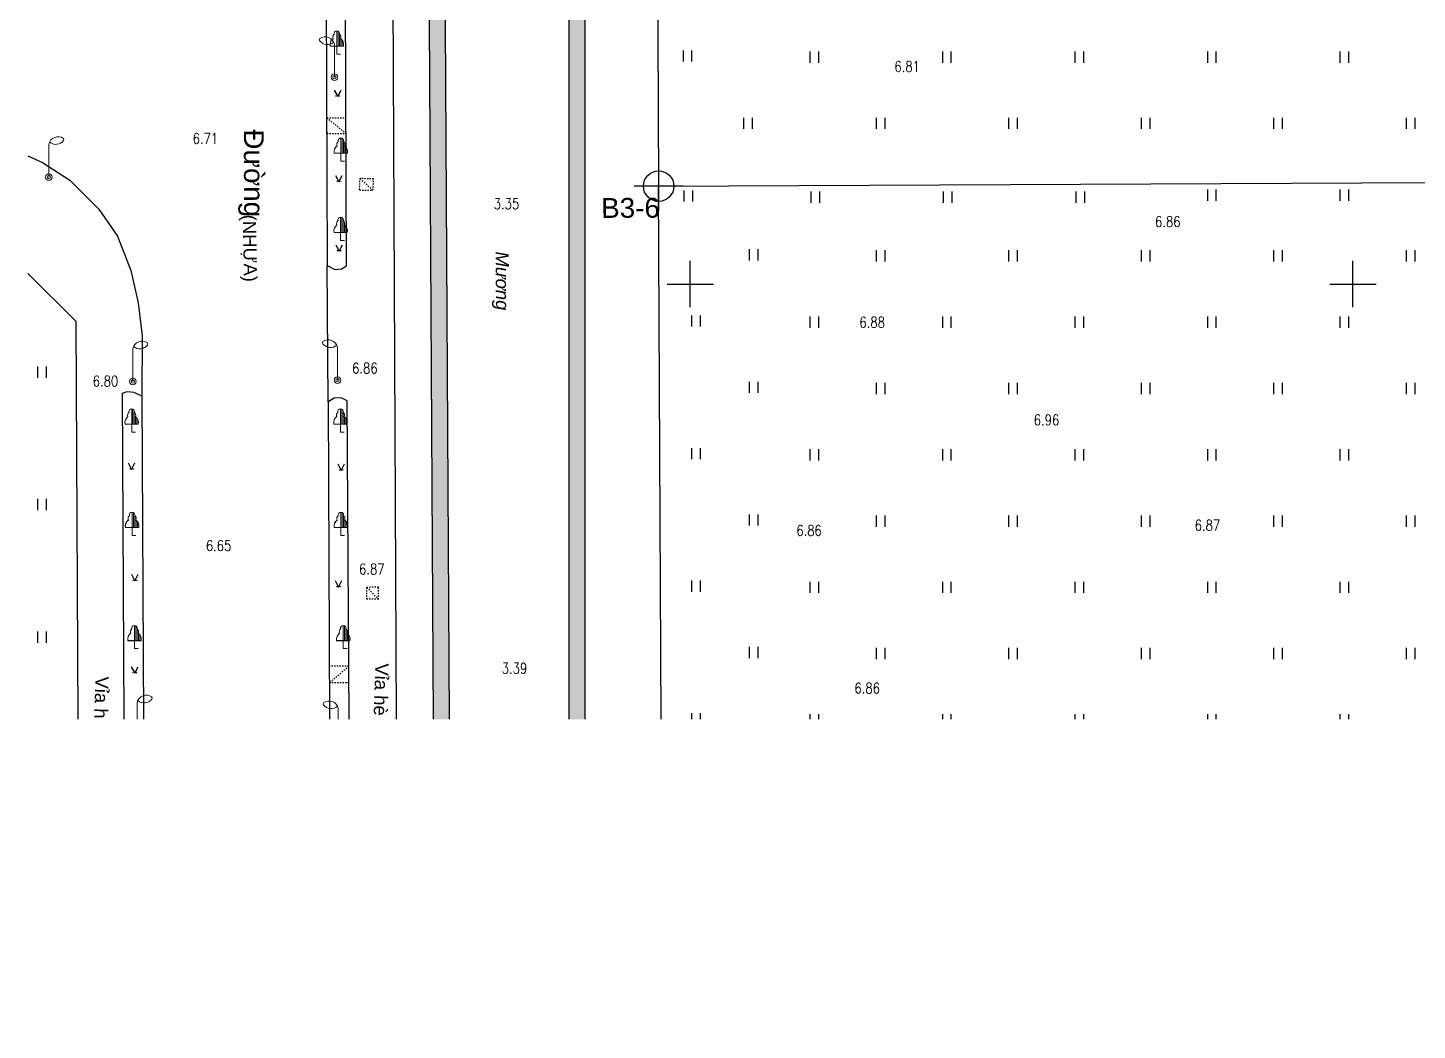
# Model space of a CAD drawing. Header units: millimetres. Extents: x 581430 to 583682, y 2329840 to 2330113.
# Drawn here: x 582400 to 582504.9, y 2329893.7 to 2329969.3 of the extents above; entities that cross this region are included whole.
import ezdxf
from ezdxf.enums import TextEntityAlignment as Align
from ezdxf.xclip import XClip

# ---------------------------------------------------------------- set-up
doc = ezdxf.new("R2010")
doc.units = ezdxf.units.MM
doc.header["$LTSCALE"] = 0.001
doc.header["$MEASUREMENT"] = 0
doc.header["$XCLIPFRAME"] = 0
doc.linetypes.add('NETNHA500', pattern=[0.75, 0.5, -0.25])
for name, color, linetype in [('Existing map', 250, 'Continuous'), ('new block$0$giao thong chuan 28 06$0$giao thong chuan$0$giao thongsua theo ssd$0$giao thong canh quan$0$giao thong$0$CHUTHICH', 7, 'Continuous'), ('Red line', 1, 'Continuous'), ('TOA DO', 7, 'Continuous')]:
    doc.layers.add(name, color=color, linetype=linetype)
doc.layers.add('KYHIEU', color=250, linetype='Continuous', lineweight=0)
doc.layers.add('new block$0$giao thong chuan 28 06$0$giao thong chuan$0$giao thongsua theo ssd$0$giao thong canh quan$0$giao thong$0$TOADO', color=7, linetype='Continuous', lineweight=35)
doc.styles.add('AO', font='', dxfattribs={"height": 1})
doc.styles.add('Arial', font='arial.ttf')
doc.styles.add('CHU', font='', dxfattribs={"height": 1.5})
doc.styles.add('CLD', font='', dxfattribs={"height": 1})
doc.styles.add('DC', font='romans.shx', dxfattribs={"width": 0.8, "height": 0.8})
doc.styles.get('AO').set_extended_font_data('.VnArial', italic=True)
doc.styles.get('CHU').set_extended_font_data('.VnArial')
doc.styles.get('CLD').set_extended_font_data('.VnArialH')
pattern_1 = [(0, (-582694.96746, -2330087.4547), (0.714375, 0.41244459675), [0.47625, -0.9525]), (120, (-582694.96746, -2330087.4547), (-0.71437499844, 0.41244459945), [0.47625, -0.9525]), (60, (-582694.96746, -2330087.4547), (1.56e-09, 0.8248891962), [-0.9525, 0.47625])]

# ---------------------------------------------------------------- blocks, each defined once
blk = doc.blocks.new('CAYLR')
at = {"layer": 'KYHIEU'}
for points in [[(0, 1.75, 0.497303), (-0.198201, 1.488681, 0.339551), (-0.284941, 1.163565, 0.289175), (-0.5, 0.602359)], [(0, 1.75, -0.497303), (0.198201, 1.488681, -0.339551), (0.284941, 1.163565, -0.289175), (0.5, 0.602359)]]:
    blk.add_lwpolyline(points, format="xyb", dxfattribs=at)
for points in [[(0, 0), (0, 1.75)], [(0.1, 0.602359), (0.1, 1.724173)], [(0.2, 0.602359), (0.2, 1.487287)], [(0.3, 0.602359), (0.3, 1.151908)], [(-0.5, 0.602359), (0.5, 0.602359)], [(0, 0), (0.280275, -0.001587)], [(0.4, 0.602359), (0.4, 1.04811)], [(0.5, 0.602359), (0.5, 0.822811)]]:
    blk.add_lwpolyline(points, dxfattribs=at)
blk = doc.blocks.new('DEN-T')
at = {"layer": 'KYHIEU'}
for points in [[(-0.05, 2.64, -0.420531), (-1.11, 2.75, -0.572241)], [(-1.1, 2.92, -0.523652), (0, 2.5, -0.549376)]]:
    blk.add_lwpolyline(points, format="xyb", dxfattribs=at)
blk.add_lwpolyline([(0, 0), (0, 2.5)], dxfattribs=at)
for radius in [0.25, 0.125]:
    blk.add_circle((0, 0), radius, dxfattribs=at)
blk.add_arc((-0.95, 2.82), 0.178, 146.5915, 201.9104, dxfattribs=at)
blk = doc.blocks.new('DEN-P')
at = {"layer": 'KYHIEU'}
for points in [[(1.1, 2.92, 0.523652), (0, 2.5, 0.549376)], [(0.05, 2.64, 0.420531), (1.11, 2.75, 0.572241)]]:
    blk.add_lwpolyline(points, format="xyb", dxfattribs=at)
blk.add_lwpolyline([(0, 0), (0, 2.5)], dxfattribs=at)
for radius in [0.25, 0.125]:
    blk.add_circle((0, 0), radius, dxfattribs=at)
blk.add_arc((0.95, 2.82), 0.178, 338.0896, 33.4085, dxfattribs=at)
blk = doc.blocks.new('DEN-P-flat-5')
at = {"layer": 'KYHIEU'}
for points in [[(1.1, 2.92, 0.523652), (0, 2.5, 0.549376)], [(0.05, 2.64, 0.420531), (1.11, 2.75, 0.572241)]]:
    blk.add_lwpolyline(points, format="xyb", dxfattribs=at)
blk.add_lwpolyline([(0, 0), (0, 2.5)], dxfattribs=at)
for radius in [0.25, 0.125]:
    blk.add_circle((0, 0), radius, dxfattribs=at)
blk.add_arc((0.95, 2.82), 0.178, 338.0896, 33.4085, dxfattribs=at)
blk = doc.blocks.new('DEN-P-flat-6')
at = {"layer": 'KYHIEU'}
for points in [[(1.1, 2.92, 0.523652), (0, 2.5, 0.549376)], [(0.05, 2.64, 0.420531), (1.11, 2.75, 0.572241)]]:
    blk.add_lwpolyline(points, format="xyb", dxfattribs=at)
blk.add_lwpolyline([(0, 0), (0, 2.5)], dxfattribs=at)
for radius in [0.25, 0.125]:
    blk.add_circle((0, 0), radius, dxfattribs=at)
blk.add_arc((0.95, 2.82), 0.178, 338.0896, 33.4085, dxfattribs=at)
blk = doc.blocks.new('DEN-P-flat-7')
at = {"layer": 'KYHIEU'}
for points in [[(1.1, 2.92, 0.523652), (0, 2.5, 0.549376)], [(0.05, 2.64, 0.420531), (1.11, 2.75, 0.572241)]]:
    blk.add_lwpolyline(points, format="xyb", dxfattribs=at)
blk.add_lwpolyline([(0, 0), (0, 2.5)], dxfattribs=at)
for radius in [0.25, 0.125]:
    blk.add_circle((0, 0), radius, dxfattribs=at)
blk.add_arc((0.95, 2.82), 0.178, 338.0896, 33.4085, dxfattribs=at)
blk = doc.blocks.new('DEN-T-flat-1')
at = {"layer": 'KYHIEU'}
for points in [[(-0.05, 2.64, -0.420531), (-1.11, 2.75, -0.572241)], [(-1.1, 2.92, -0.523652), (0, 2.5, -0.549376)]]:
    blk.add_lwpolyline(points, format="xyb", dxfattribs=at)
blk.add_lwpolyline([(0, 0), (0, 2.5)], dxfattribs=at)
for radius in [0.25, 0.125]:
    blk.add_circle((0, 0), radius, dxfattribs=at)
blk.add_arc((-0.95, 2.82), 0.178, 146.5915, 201.9104, dxfattribs=at)
blk = doc.blocks.new('DEN-T-flat-2')
at = {"layer": 'KYHIEU'}
for points in [[(-0.05, 2.64, -0.420531), (-1.11, 2.75, -0.572241)], [(-1.1, 2.92, -0.523652), (0, 2.5, -0.549376)]]:
    blk.add_lwpolyline(points, format="xyb", dxfattribs=at)
blk.add_lwpolyline([(0, 0), (0, 2.5)], dxfattribs=at)
for radius in [0.25, 0.125]:
    blk.add_circle((0, 0), radius, dxfattribs=at)
blk.add_arc((-0.95, 2.82), 0.178, 146.5915, 201.9104, dxfattribs=at)
blk = doc.blocks.new('CAYLR-flat-19')
at = {"layer": 'KYHIEU'}
for points in [[(0, 1.75, 0.497303), (-0.2, 1.49, 0.339551), (-0.28, 1.16, 0.289175), (-0.5, 0.6)], [(0, 1.75, -0.497303), (0.2, 1.49, -0.339551), (0.28, 1.16, -0.289175), (0.5, 0.6)]]:
    blk.add_lwpolyline(points, format="xyb", dxfattribs=at)
for points in [[(0, 0), (0, 1.75)], [(0.1, 0.6), (0.1, 1.72)], [(0.2, 0.6), (0.2, 1.49)], [(0.3, 0.6), (0.3, 1.15)], [(-0.5, 0.6), (0.5, 0.6)], [(0, 0), (0.28, 0)], [(0.4, 0.6), (0.4, 1.05)], [(0.5, 0.6), (0.5, 0.82)]]:
    blk.add_lwpolyline(points, dxfattribs=at)
blk = doc.blocks.new('CAYLR-flat-23')
at = {"layer": 'KYHIEU'}
for points in [[(0, 1.75, 0.497303), (-0.2, 1.49, 0.339551), (-0.28, 1.16, 0.289175), (-0.5, 0.6)], [(0, 1.75, -0.497303), (0.2, 1.49, -0.339551), (0.28, 1.16, -0.289175), (0.5, 0.6)]]:
    blk.add_lwpolyline(points, format="xyb", dxfattribs=at)
for points in [[(0, 0), (0, 1.75)], [(0.1, 0.6), (0.1, 1.72)], [(0.2, 0.6), (0.2, 1.49)], [(0.3, 0.6), (0.3, 1.15)], [(-0.5, 0.6), (0.5, 0.6)], [(0, 0), (0.28, 0)], [(0.4, 0.6), (0.4, 1.05)], [(0.5, 0.6), (0.5, 0.82)]]:
    blk.add_lwpolyline(points, dxfattribs=at)
blk = doc.blocks.new('CAYLR-flat-24')
at = {"layer": 'KYHIEU'}
for points in [[(0, 1.75, 0.497303), (-0.2, 1.49, 0.339551), (-0.28, 1.16, 0.289175), (-0.5, 0.6)], [(0, 1.75, -0.497303), (0.2, 1.49, -0.339551), (0.28, 1.16, -0.289175), (0.5, 0.6)]]:
    blk.add_lwpolyline(points, format="xyb", dxfattribs=at)
for points in [[(0, 0), (0, 1.75)], [(0.1, 0.6), (0.1, 1.72)], [(0.2, 0.6), (0.2, 1.49)], [(0.3, 0.6), (0.3, 1.15)], [(-0.5, 0.6), (0.5, 0.6)], [(0, 0), (0.28, 0)], [(0.4, 0.6), (0.4, 1.05)], [(0.5, 0.6), (0.5, 0.82)]]:
    blk.add_lwpolyline(points, dxfattribs=at)
blk = doc.blocks.new('CAYLR-flat-25')
at = {"layer": 'KYHIEU'}
for points in [[(0, 1.75, 0.497303), (-0.2, 1.49, 0.339551), (-0.28, 1.16, 0.289175), (-0.5, 0.6)], [(0, 1.75, -0.497303), (0.2, 1.49, -0.339551), (0.28, 1.16, -0.289175), (0.5, 0.6)]]:
    blk.add_lwpolyline(points, format="xyb", dxfattribs=at)
for points in [[(0, 0), (0, 1.75)], [(0.1, 0.6), (0.1, 1.72)], [(0.2, 0.6), (0.2, 1.49)], [(0.3, 0.6), (0.3, 1.15)], [(-0.5, 0.6), (0.5, 0.6)], [(0, 0), (0.28, 0)], [(0.4, 0.6), (0.4, 1.05)], [(0.5, 0.6), (0.5, 0.82)]]:
    blk.add_lwpolyline(points, dxfattribs=at)
blk = doc.blocks.new('DEN-T-flat-11')
at = {"layer": 'KYHIEU'}
for points in [[(-0.05, 2.64, -0.420531), (-1.11, 2.75, -0.572241)], [(-1.1, 2.92, -0.523652), (0, 2.5, -0.549376)]]:
    blk.add_lwpolyline(points, format="xyb", dxfattribs=at)
blk.add_lwpolyline([(0, 0), (0, 2.5)], dxfattribs=at)
for radius in [0.25, 0.125]:
    blk.add_circle((0, 0), radius, dxfattribs=at)
blk.add_arc((-0.95, 2.82), 0.178, 146.5915, 201.9104, dxfattribs=at)
blk = doc.blocks.new('CAYLR-flat-160')
at = {"layer": 'KYHIEU'}
for points in [[(0, 1.75, 0.497303), (-0.2, 1.49, 0.339551), (-0.28, 1.16, 0.289175), (-0.5, 0.6)], [(0, 1.75, -0.497303), (0.2, 1.49, -0.339551), (0.28, 1.16, -0.289175), (0.5, 0.6)]]:
    blk.add_lwpolyline(points, format="xyb", dxfattribs=at)
for points in [[(0, 0), (0, 1.75)], [(0.1, 0.6), (0.1, 1.72)], [(0.2, 0.6), (0.2, 1.49)], [(0.3, 0.6), (0.3, 1.15)], [(-0.5, 0.6), (0.5, 0.6)], [(0, 0), (0.28, 0)], [(0.4, 0.6), (0.4, 1.05)], [(0.5, 0.6), (0.5, 0.82)]]:
    blk.add_lwpolyline(points, dxfattribs=at)
blk = doc.blocks.new('CAYLR-flat-161')
at = {"layer": 'KYHIEU'}
for points in [[(0, 1.75, 0.497303), (-0.2, 1.49, 0.339551), (-0.28, 1.16, 0.289175), (-0.5, 0.6)], [(0, 1.75, -0.497303), (0.2, 1.49, -0.339551), (0.28, 1.16, -0.289175), (0.5, 0.6)]]:
    blk.add_lwpolyline(points, format="xyb", dxfattribs=at)
for points in [[(0, 0), (0, 1.75)], [(0.1, 0.6), (0.1, 1.72)], [(0.2, 0.6), (0.2, 1.49)], [(0.3, 0.6), (0.3, 1.15)], [(-0.5, 0.6), (0.5, 0.6)], [(0, 0), (0.28, 0)], [(0.4, 0.6), (0.4, 1.05)], [(0.5, 0.6), (0.5, 0.82)]]:
    blk.add_lwpolyline(points, dxfattribs=at)
blk = doc.blocks.new('CAYLR-flat-162')
at = {"layer": 'KYHIEU'}
for points in [[(0, 1.75, 0.497303), (-0.2, 1.49, 0.339551), (-0.28, 1.16, 0.289175), (-0.5, 0.6)], [(0, 1.75, -0.497303), (0.2, 1.49, -0.339551), (0.28, 1.16, -0.289175), (0.5, 0.6)]]:
    blk.add_lwpolyline(points, format="xyb", dxfattribs=at)
for points in [[(0, 0), (0, 1.75)], [(0.1, 0.6), (0.1, 1.72)], [(0.2, 0.6), (0.2, 1.49)], [(0.3, 0.6), (0.3, 1.15)], [(-0.5, 0.6), (0.5, 0.6)], [(0, 0), (0.28, 0)], [(0.4, 0.6), (0.4, 1.05)], [(0.5, 0.6), (0.5, 0.82)]]:
    blk.add_lwpolyline(points, dxfattribs=at)
blk = doc.blocks.new('CAYLR-flat-163')
at = {"layer": 'KYHIEU'}
for points in [[(0, 1.75, 0.497303), (-0.2, 1.49, 0.339551), (-0.28, 1.16, 0.289175), (-0.5, 0.6)], [(0, 1.75, -0.497303), (0.2, 1.49, -0.339551), (0.28, 1.16, -0.289175), (0.5, 0.6)]]:
    blk.add_lwpolyline(points, format="xyb", dxfattribs=at)
for points in [[(0, 0), (0, 1.75)], [(0.1, 0.6), (0.1, 1.72)], [(0.2, 0.6), (0.2, 1.49)], [(0.3, 0.6), (0.3, 1.15)], [(-0.5, 0.6), (0.5, 0.6)], [(0, 0), (0.28, 0)], [(0.4, 0.6), (0.4, 1.05)], [(0.5, 0.6), (0.5, 0.82)]]:
    blk.add_lwpolyline(points, dxfattribs=at)
blk = doc.blocks.new('CAYLR-flat-164')
at = {"layer": 'KYHIEU'}
for points in [[(0, 1.75, 0.497303), (-0.2, 1.49, 0.339551), (-0.28, 1.16, 0.289175), (-0.5, 0.6)], [(0, 1.75, -0.497303), (0.2, 1.49, -0.339551), (0.28, 1.16, -0.289175), (0.5, 0.6)]]:
    blk.add_lwpolyline(points, format="xyb", dxfattribs=at)
for points in [[(0, 0), (0, 1.75)], [(0.1, 0.6), (0.1, 1.72)], [(0.2, 0.6), (0.2, 1.49)], [(0.3, 0.6), (0.3, 1.15)], [(-0.5, 0.6), (0.5, 0.6)], [(0, 0), (0.28, 0)], [(0.4, 0.6), (0.4, 1.05)], [(0.5, 0.6), (0.5, 0.82)]]:
    blk.add_lwpolyline(points, dxfattribs=at)
blk = doc.blocks.new('Existing map')
at = {"layer": 'Existing map'}
h = blk.add_hatch(dxfattribs=at)
h.set_pattern_fill('HONEY', color=256, scale=0.15)
h.set_pattern_definition(pattern_1)
h.paths.add_polyline_path([(-256.67, -44.79), (-261.66, -44.83), (-265.05, -47.43), (-264.62, -123.57), (-263.42, -123.52), (-263.84, -48.02), (-261.25, -46.03), (-257.05, -46), (-254.13, -48.1), (-254.13, -123.07), (-252.93, -123.02), (-252.93, -47.48)])
h = blk.add_hatch(color=256, dxfattribs=at)
h.paths.add_polyline_path([(-271.44, -123.27, 1), (-271.46, -123.27, 1)])
h.paths.add_polyline_path([(-271.7, -123.27, 1), (-271.72, -123.27, 1)])
h = blk.add_hatch(dxfattribs=at)
h.set_pattern_fill('HONEY', color=256, scale=0.15)
h.set_pattern_definition(pattern_1)
h.paths.add_polyline_path([(-263.42, -123.52), (-264.62, -123.57), (-264.22, -193.69), (-263.02, -193.69)])
h = blk.add_hatch(dxfattribs=at)
h.set_pattern_fill('HONEY', color=256, scale=0.15)
h.set_pattern_definition(pattern_1)
h.paths.add_polyline_path([(-252.93, -123.02), (-254.13, -123.07), (-254.13, -193.69), (-252.93, -193.69)])
h = blk.add_hatch(color=256, dxfattribs=at)
h.paths.add_polyline_path([(-271.36, -129.71, 1), (-271.38, -129.71, 1)])
h.paths.add_polyline_path([(-271.62, -129.71, 1), (-271.64, -129.71, 1)])
h = blk.add_hatch(color=256, dxfattribs=at)
h.paths.add_polyline_path([(-271.33, -134.94, 1), (-271.36, -134.94, 1)])
h.paths.add_polyline_path([(-271.59, -134.94, 1), (-271.62, -134.94, 1)])
h = blk.add_hatch(color=256, dxfattribs=at)
h.paths.add_polyline_path([(-287, -151.4, 1), (-287.02, -151.4, 1)])
h.paths.add_polyline_path([(-287.25, -151.4, 1), (-287.28, -151.4, 1)])
h = blk.add_hatch(color=256, dxfattribs=at)
h.paths.add_polyline_path([(-271.18, -151.48, 1), (-271.2, -151.48, 1)])
h.paths.add_polyline_path([(-271.44, -151.48, 1), (-271.46, -151.48, 1)])
h = blk.add_hatch(color=256, dxfattribs=at)
h.paths.add_polyline_path([(-286.75, -159.8, 1), (-286.77, -159.8, 1)])
h.paths.add_polyline_path([(-287, -159.8, 1), (-287.03, -159.8, 1)])
h = blk.add_hatch(color=256, dxfattribs=at)
h.paths.add_polyline_path([(-271.37, -160.28, 1), (-271.4, -160.28, 1)])
h.paths.add_polyline_path([(-271.63, -160.28, 1), (-271.65, -160.28, 1)])
h = blk.add_hatch(color=256, dxfattribs=at)
h.paths.add_polyline_path([(-286.76, -166.77, 1), (-286.78, -166.77, 1)])
h.paths.add_polyline_path([(-287.02, -166.77, 1), (-287.04, -166.77, 1)])
for p, q in [((-267.76, -43.84), (-267.05, -193.74)), ((-272.49, -109.53), (-272.37, -136.05)), ((-270.92, -136.07), (-271.01, -109.44)), ((-245.52, -119.82), (-245.52, -120.66)), ((-244.87, -119.82), (-244.87, -120.66)), ((-235.95, -119.9), (-235.95, -120.75)), ((-235.3, -119.9), (-235.3, -120.75)), ((-225.95, -119.9), (-225.95, -120.75)), ((-225.3, -119.9), (-225.3, -120.75)), ((-215.95, -119.9), (-215.95, -120.75)), ((-215.3, -119.9), (-215.3, -120.75)), ((-205.95, -119.9), (-205.95, -120.75)), ((-205.3, -119.9), (-205.3, -120.75)), ((-195.95, -119.9), (-195.95, -120.75)), ((-195.3, -119.9), (-195.3, -120.75)), ((-271.84, -122.82), (-271.58, -123.3)), ((-271.58, -123.3), (-271.33, -122.82)), ((-272.4, -126.1), (-272.4, -124.91)), ((-240.95, -124.9), (-240.95, -125.75)), ((-240.3, -124.9), (-240.3, -125.75)), ((-230.95, -124.9), (-230.95, -125.75)), ((-230.3, -124.9), (-230.3, -125.75)), ((-220.95, -124.9), (-220.95, -125.75)), ((-220.3, -124.9), (-220.3, -125.75)), ((-210.95, -124.9), (-210.95, -125.75)), ((-210.3, -124.9), (-210.3, -125.75)), ((-200.95, -124.9), (-200.95, -125.75)), ((-200.3, -124.9), (-200.3, -125.75)), ((-190.95, -124.9), (-190.95, -125.75)), ((-190.3, -124.9), (-190.3, -125.75)), ((-271.76, -129.26), (-271.5, -129.74)), ((-271.5, -129.74), (-271.24, -129.26)), ((-247.12, -180.25), (-247.36, -130.06)), ((-245.45, -130.38), (-245.45, -131.22)), ((-244.8, -130.38), (-244.8, -131.22)), ((-235.88, -130.46), (-235.88, -131.31)), ((-235.23, -130.46), (-235.23, -131.31)), ((-225.88, -130.46), (-225.88, -131.31)), ((-225.23, -130.46), (-225.23, -131.31)), ((-215.88, -130.46), (-215.88, -131.31)), ((-215.23, -130.46), (-215.23, -131.31)), ((-205.95, -130.32), (-205.95, -131.17)), ((-205.3, -130.32), (-205.3, -131.17)), ((-195.95, -130.32), (-195.95, -131.17)), ((-195.3, -130.32), (-195.3, -131.17)), ((-271.73, -134.48), (-271.47, -134.97)), ((-271.47, -134.97), (-271.22, -134.48)), ((-240.52, -134.82), (-240.52, -135.66)), ((-239.87, -134.82), (-239.87, -135.66)), ((-230.95, -134.9), (-230.95, -135.75)), ((-230.3, -134.9), (-230.3, -135.75)), ((-220.95, -134.9), (-220.95, -135.75)), ((-220.3, -134.9), (-220.3, -135.75)), ((-210.95, -134.9), (-210.95, -135.75)), ((-210.3, -134.9), (-210.3, -135.75)), ((-200.95, -134.9), (-200.95, -135.75)), ((-200.3, -134.9), (-200.3, -135.75)), ((-190.95, -134.9), (-190.95, -135.75)), ((-190.3, -134.9), (-190.3, -135.75)), ((-272.31, -146.34), (-272.37, -136.05)), ((-272.37, -136.05), (-271.79, -136.36)), ((-271.79, -136.36), (-271.3, -136.29)), ((-271.3, -136.29), (-270.92, -136.07)), ((-244.97, -139.2), (-244.97, -135.7)), ((-194.97, -139.2), (-194.97, -135.7)), ((-291.31, -140.26), (-294.97, -136.64)), ((-246.72, -137.45), (-243.22, -137.45)), ((-196.72, -137.45), (-193.22, -137.45)), ((-291.12, -180.51), (-291.31, -140.26)), ((-244.87, -139.82), (-244.87, -140.66)), ((-244.22, -139.82), (-244.22, -140.66)), ((-235.95, -139.9), (-235.95, -140.75)), ((-235.3, -139.9), (-235.3, -140.75)), ((-225.95, -139.9), (-225.95, -140.75)), ((-225.3, -139.9), (-225.3, -140.75)), ((-215.95, -139.9), (-215.95, -140.75)), ((-215.3, -139.9), (-215.3, -140.75)), ((-205.95, -139.9), (-205.95, -140.75)), ((-205.3, -139.9), (-205.3, -140.75)), ((-195.95, -139.9), (-195.95, -140.75)), ((-195.3, -139.9), (-195.3, -140.75)), ((-294.24, -143.66), (-294.24, -144.51)), ((-293.59, -143.66), (-293.59, -144.51)), ((-287.5, -145.59), (-287.85, -145.71)), ((-287.5, -145.59), (-287.85, -145.71)), ((-287.85, -145.71), (-287.7, -176.86)), ((-287.85, -145.71), (-287.7, -176.86)), ((-286.94, -145.62), (-287.5, -145.59)), ((-286.94, -145.62), (-287.5, -145.59)), ((-286.37, -145.9), (-286.94, -145.62)), ((-286.37, -145.9), (-286.94, -145.62)), ((-240.52, -144.82), (-240.52, -145.66)), ((-239.87, -144.82), (-239.87, -145.66)), ((-230.95, -144.9), (-230.95, -145.75)), ((-230.3, -144.9), (-230.3, -145.75)), ((-220.95, -144.9), (-220.95, -145.75)), ((-220.3, -144.9), (-220.3, -145.75)), ((-210.95, -144.9), (-210.95, -145.75)), ((-210.3, -144.9), (-210.3, -145.75)), ((-200.95, -144.9), (-200.95, -145.75)), ((-200.3, -144.9), (-200.3, -145.75)), ((-190.95, -144.9), (-190.95, -145.75)), ((-190.3, -144.9), (-190.3, -145.75)), ((-271.85, -146.06), (-272.31, -146.34)), ((-272.31, -146.34), (-272.17, -176.86)), ((-271.33, -146.03), (-271.85, -146.06)), ((-270.86, -146.25), (-271.33, -146.03)), ((-270.68, -176.94), (-270.86, -146.25)), ((-244.87, -149.82), (-244.87, -150.66)), ((-244.22, -149.82), (-244.22, -150.66)), ((-235.95, -149.9), (-235.95, -150.75)), ((-235.3, -149.9), (-235.3, -150.75)), ((-225.95, -149.9), (-225.95, -150.75)), ((-225.3, -149.9), (-225.3, -150.75)), ((-215.95, -149.9), (-215.95, -150.75)), ((-215.3, -149.9), (-215.3, -150.75)), ((-205.95, -149.9), (-205.95, -150.75)), ((-205.3, -149.9), (-205.3, -150.75)), ((-195.95, -149.9), (-195.95, -150.75)), ((-195.3, -149.9), (-195.3, -150.75)), ((-287.39, -150.94), (-287.14, -151.43)), ((-287.14, -151.43), (-286.88, -150.94)), ((-271.58, -151.02), (-271.32, -151.51)), ((-271.32, -151.51), (-271.06, -151.02)), ((-294.24, -153.66), (-294.24, -154.51)), ((-293.59, -153.66), (-293.59, -154.51)), ((-240.52, -154.82), (-240.52, -155.66)), ((-239.87, -154.82), (-239.87, -155.66)), ((-230.95, -154.9), (-230.95, -155.75)), ((-230.3, -154.9), (-230.3, -155.75)), ((-220.95, -154.9), (-220.95, -155.75)), ((-220.3, -154.9), (-220.3, -155.75)), ((-210.95, -154.9), (-210.95, -155.75)), ((-210.3, -154.9), (-210.3, -155.75)), ((-200.95, -154.9), (-200.95, -155.75)), ((-200.3, -154.9), (-200.3, -155.75)), ((-190.95, -154.9), (-190.95, -155.75)), ((-190.3, -154.9), (-190.3, -155.75)), ((-287.14, -159.34), (-286.89, -159.83)), ((-286.89, -159.83), (-286.63, -159.34)), ((-271.77, -159.82), (-271.51, -160.31)), ((-271.51, -160.31), (-271.26, -159.82)), ((-244.87, -159.82), (-244.87, -160.66)), ((-244.22, -159.82), (-244.22, -160.66)), ((-235.95, -159.9), (-235.95, -160.75)), ((-235.3, -159.9), (-235.3, -160.75)), ((-225.95, -159.9), (-225.95, -160.75)), ((-225.3, -159.9), (-225.3, -160.75)), ((-215.95, -159.9), (-215.95, -160.75)), ((-215.3, -159.9), (-215.3, -160.75)), ((-205.95, -159.9), (-205.95, -160.75)), ((-205.3, -159.9), (-205.3, -160.75)), ((-195.95, -159.9), (-195.95, -160.75)), ((-195.3, -159.9), (-195.3, -160.75)), ((-294.24, -163.66), (-294.24, -164.51)), ((-293.59, -163.66), (-293.59, -164.51)), ((-240.52, -164.82), (-240.52, -165.66)), ((-239.87, -164.82), (-239.87, -165.66)), ((-230.95, -164.9), (-230.95, -165.75)), ((-230.3, -164.9), (-230.3, -165.75)), ((-220.95, -164.9), (-220.95, -165.75)), ((-220.3, -164.9), (-220.3, -165.75)), ((-210.95, -164.9), (-210.95, -165.75)), ((-210.3, -164.9), (-210.3, -165.75)), ((-200.95, -164.9), (-200.95, -165.75)), ((-200.3, -164.9), (-200.3, -165.75)), ((-190.95, -164.9), (-190.95, -165.75)), ((-190.3, -164.9), (-190.3, -165.75)), ((-287.16, -166.32), (-286.9, -166.8)), ((-286.9, -166.8), (-286.64, -166.32)), ((-244.87, -169.82), (-244.87, -170.66)), ((-244.22, -169.82), (-244.22, -170.66)), ((-235.95, -169.9), (-235.95, -170.75)), ((-235.3, -169.9), (-235.3, -170.75)), ((-225.95, -169.9), (-225.95, -170.75)), ((-225.3, -169.9), (-225.3, -170.75)), ((-215.95, -169.9), (-215.95, -170.75)), ((-215.3, -169.9), (-215.3, -170.75)), ((-205.95, -169.9), (-205.95, -170.75)), ((-205.3, -169.9), (-205.3, -170.75)), ((-195.95, -169.9), (-195.95, -170.75)), ((-195.3, -169.9), (-195.3, -170.75))]:
    blk.add_line(p, q, dxfattribs=at)
at = {"layer": 'Existing map', "linetype": 'NETNHA500'}
for p, q in [((-272.4, -124.91), (-270.96, -124.91)), ((-272.4, -124.91), (-270.95, -126.1)), ((-272.4, -126.1), (-270.95, -126.1)), ((-269.94, -130.35), (-269.89, -129.49)), ((-268.87, -129.51), (-269.89, -129.49)), ((-269.89, -129.49), (-268.92, -130.37)), ((-268.92, -130.37), (-268.87, -129.51)), ((-269.94, -130.35), (-268.92, -130.37)), ((-268.51, -160.31), (-269.38, -160.33)), ((-269.38, -161.23), (-269.38, -160.33)), ((-269.38, -160.33), (-268.51, -161.23)), ((-268.51, -161.23), (-268.51, -160.31)), ((-268.51, -161.23), (-269.38, -161.23)), ((-270.74, -166.28), (-272.21, -166.28)), ((-270.74, -166.28), (-272.21, -167.54)), ((-270.73, -167.54), (-272.21, -167.54))]:
    blk.add_line(p, q, dxfattribs=at)
at = {"layer": 'Existing map'}
for points in [[(-264.22, -193.73), (-265.05, -47.43), (-261.66, -44.83), (-256.67, -44.79), (-252.93, -47.48), (-252.93, -193.69)], [(-263.02, -193.72), (-263.84, -48.02), (-261.25, -46.03), (-257.05, -46), (-254.13, -48.1), (-254.13, -193.69)], [(-294.97, -127.78), (-293.86, -128.28), (-291.79, -129.61), (-289.6, -131.8), (-288.19, -133.84), (-287.2, -136.42), (-286.64, -138.87), (-286.35, -141.35), (-286.37, -145.9)], [(-286.37, -145.9), (-286.21, -176.94)]]:
    blk.add_lwpolyline(points, dxfattribs=at)
for centre in [(-271.71, -123.27), (-271.45, -123.27), (-271.63, -129.71), (-271.37, -129.71), (-271.6, -134.94), (-271.35, -134.94), (-287.27, -151.4), (-287.01, -151.4), (-271.45, -151.48), (-271.19, -151.48), (-287.02, -159.8), (-286.76, -159.8), (-271.64, -160.28), (-271.38, -160.28), (-287.03, -166.77), (-286.77, -166.77)]:
    blk.add_circle(centre, 0.011, dxfattribs=at)
for name, p in [('CAYLR', (-271.65, -120.1)), ('CAYLR-flat-164', (-271.65, -120.1)), ('DEN-T', (-271.83, -121.85)), ('DEN-T-flat-11', (-271.83, -121.85)), ('DEN-P', (-293.38, -129.38)), ('DEN-P-flat-6', (-293.38, -129.38)), ('CAYLR', (-271.34, -128.18)), ('CAYLR-flat-19', (-271.34, -128.18)), ('CAYLR', (-271.36, -134.15)), ('CAYLR-flat-163', (-271.36, -134.15)), ('DEN-P', (-287.04, -144.8)), ('DEN-P-flat-7', (-287.04, -144.8)), ('DEN-T', (-271.6, -144.7)), ('DEN-T-flat-2', (-271.6, -144.7)), ('CAYLR', (-287.13, -148.61)), ('CAYLR-flat-25', (-287.13, -148.61)), ('CAYLR', (-271.37, -148.61)), ('CAYLR-flat-162', (-271.37, -148.61)), ('CAYLR', (-287.1, -156.41)), ('CAYLR-flat-24', (-287.1, -156.41)), ('CAYLR', (-271.34, -156.41)), ('CAYLR-flat-161', (-271.34, -156.41)), ('CAYLR', (-286.92, -164.95)), ('CAYLR-flat-23', (-286.92, -164.95)), ('CAYLR', (-271.16, -164.95)), ('CAYLR-flat-160', (-271.16, -164.95)), ('DEN-P', (-286.72, -171.51)), ('DEN-P-flat-5', (-286.72, -171.51)), ('DEN-T', (-271.54, -171.94)), ('DEN-T-flat-1', (-271.54, -171.94))]:
    blk.add_blockref(name, p, dxfattribs=at)
at = {"layer": 'Existing map', "style": 'DC', "width": 0.8}
for s, p in [('6.81', (-229.57, -121.44)), ('6.71', (-282.53, -126.87)), ('3.35', (-259.8, -131.79)), ('6.86', (-209.9, -133.14)), ('6.88', (-232.21, -140.73)), ('6.96', (-219.05, -148.1)), ('6.86', (-236.97, -156.44)), ('6.87', (-206.91, -156.04)), ('6.65', (-281.53, -157.58)), ('3.39', (-259.2, -166.83)), ('6.86', (-232.58, -168.33))]:
    blk.add_text(s, height=0.8, dxfattribs=at).set_placement(p)
at = {"layer": 'Existing map'}
for s, height, rotation, style, p in [('§\xadêng', 1.5, 270.1398, 'CHU', (-278.66, -125.78)), ('§\xadêng', 1.5, 270.1398, 'CHU', (-278.66, -125.78)), ('(nhùa)', 1, 271.048, 'CLD', (-278.75, -132.22)), ('M\xad¬ng', 1, 270.3982, 'AO', (-259.67, -134.99)), ('VØa hÌ', 1, 268.2177, 'CHU', (-268.74, -166.04)), ('VØa hÌ', 1, 268.2177, 'CHU', (-268.74, -166.04)), ('VØa hÌ', 1, 268.2177, 'CHU', (-289.86, -167.03)), ('VØa hÌ', 1, 268.2177, 'CHU', (-289.86, -167.03))]:
    blk.add_text(s, height=height, rotation=rotation, dxfattribs=dict(at, style=style)).set_placement(p)
at = {"layer": 'Existing map', "style": 'DC', "width": 0.8}
for s, p in [('6.86', (-270.49, -143.39)), ('6.80', (-290.07, -144.37)), ('6.87', (-269.97, -158.55))]:
    blk.add_text(s, height=0.8, dxfattribs=at).set_placement(p, align=Align.TOP_LEFT)
blk = doc.blocks.new('new block$0$giao thong chuan 28 06$0$giao thong chuan$0$giao thongsua theo ssd$0$giao thong canh quan$0$giao thong$0$n')
at = {"layer": 'TOA DO', "color": 177}
for p, q in [((0, 1.86), (0, 0)), ((1.86, 0), (-1.86, 0)), ((0, 0), (0, -1.86))]:
    blk.add_line(p, q, dxfattribs=at)
blk.add_circle((0, 0), 1.15, dxfattribs=at)

msp = doc.modelspace()

# ---------------------------------------------------------------- linework, layer by layer
at = {"layer": 'Red line'}
msp.add_lwpolyline([(582670.15, 2330026.75), (582640.01, 2330056.61), (582447.17, 2330055.71), (582447.61, 2329957.39), (582670.47, 2329958.45)], close=True, dxfattribs=at)

# ---------------------------------------------------------------- block references
ref = msp.add_blockref('Existing map', (582694.97, 2330087.45))
XClip(ref).set_block_clipping_path([(-309.5753765585, -170.2706607217), (49.0361552699, 25.2812677324)])
at = {"layer": 'new block$0$giao thong chuan 28 06$0$giao thong chuan$0$giao thongsua theo ssd$0$giao thong canh quan$0$giao thong$0$TOADO'}
msp.add_blockref('new block$0$giao thong chuan 28 06$0$giao thong chuan$0$giao thongsua theo ssd$0$giao thong canh quan$0$giao thong$0$n', (582447.61, 2329957.39), dxfattribs=at)

# ---------------------------------------------------------------- texts
at = {"layer": 'new block$0$giao thong chuan 28 06$0$giao thong chuan$0$giao thongsua theo ssd$0$giao thong canh quan$0$giao thong$0$CHUTHICH', "insert": (582443.27, 2329956.49), "char_height": 1.5, "width": 87.0962, "attachment_point": 1, "rotation": 0.2695, "style": 'Arial'}
msp.add_mtext('B3-6', dxfattribs=at)

doc.saveas('drawing.dxf')
